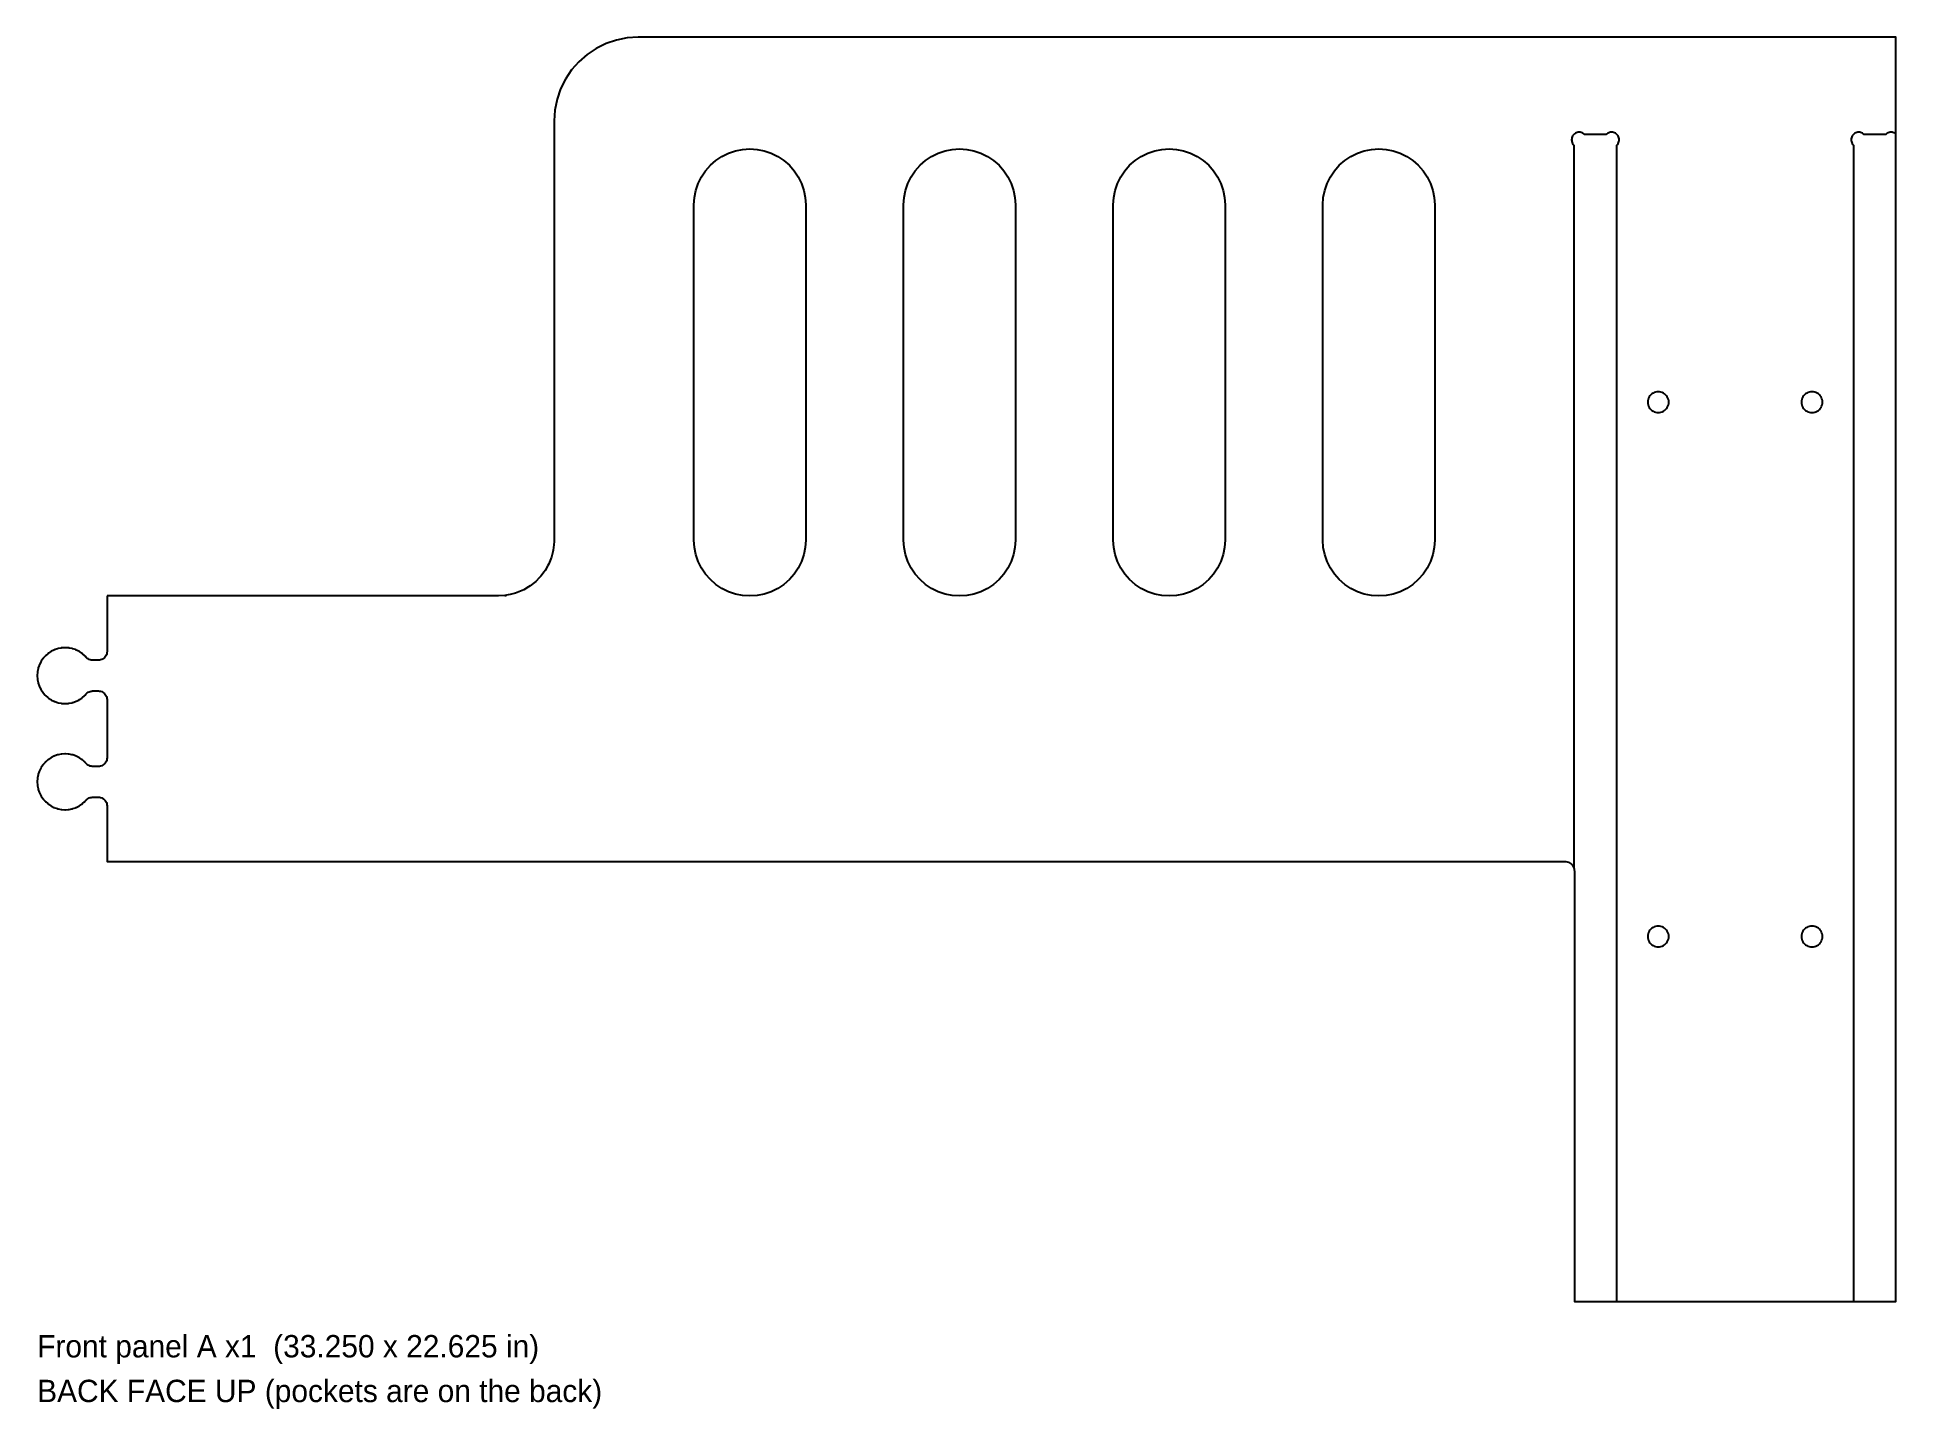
# Model space of a CAD drawing. Header units: inches. Extents: x 0 to 33.2, y -1.9 to 22.6.
import ezdxf

# ---------------------------------------------------------------- set-up
doc = ezdxf.new("R2010")
doc.units = ezdxf.units.IN
doc.header["$MEASUREMENT"] = 0
for name, color, linetype in [('CUT_INSIDE', 5, 'Continuous'), ('CUT_OUTSIDE', 1, 'Continuous'), ('LABEL', 3, 'Continuous'), ('POCKET_0.375', 4, 'Continuous'), ('POCKET_0.500', 4, 'Continuous')]:
    doc.layers.add(name, color=color, linetype=linetype)

msp = doc.modelspace()

# ---------------------------------------------------------------- linework, layer by layer
at = {"layer": 'CUT_INSIDE'}
for points in [[(13.716, 13.366), (13.674, 13.242), (13.616, 13.125), (13.543, 13.016), (13.457, 12.918), (13.358, 12.832), (13.25, 12.759), (13.132, 12.701), (13.008, 12.659), (12.88, 12.634), (12.75, 12.625), (12.619, 12.634), (12.491, 12.659), (12.367, 12.701), (12.25, 12.759), (12.141, 12.832), (12.043, 12.918), (11.956, 13.016), (11.884, 13.125), (11.826, 13.242), (11.784, 13.366), (11.758, 13.494), (11.75, 13.625), (11.75, 19.625), (11.758, 19.756), (11.784, 19.884), (11.826, 20.008), (11.884, 20.125), (11.956, 20.234), (12.043, 20.332), (12.141, 20.418), (12.25, 20.491), (12.367, 20.549), (12.491, 20.591), (12.619, 20.616), (12.75, 20.625), (12.88, 20.616), (13.008, 20.591), (13.132, 20.549), (13.25, 20.491), (13.358, 20.418), (13.457, 20.332), (13.543, 20.234), (13.616, 20.125), (13.674, 20.008), (13.716, 19.884), (13.741, 19.756), (13.75, 19.625), (13.75, 13.625), (13.741, 13.494)], [(17.466, 13.366), (17.424, 13.242), (17.366, 13.125), (17.293, 13.016), (17.207, 12.918), (17.108, 12.832), (17, 12.759), (16.882, 12.701), (16.758, 12.659), (16.63, 12.634), (16.5, 12.625), (16.369, 12.634), (16.241, 12.659), (16.117, 12.701), (16, 12.759), (15.891, 12.832), (15.793, 12.918), (15.706, 13.016), (15.634, 13.125), (15.576, 13.242), (15.534, 13.366), (15.508, 13.494), (15.5, 13.625), (15.5, 19.625), (15.508, 19.756), (15.534, 19.884), (15.576, 20.008), (15.634, 20.125), (15.706, 20.234), (15.793, 20.332), (15.891, 20.418), (16, 20.491), (16.117, 20.549), (16.241, 20.591), (16.369, 20.616), (16.5, 20.625), (16.63, 20.616), (16.758, 20.591), (16.882, 20.549), (17, 20.491), (17.108, 20.418), (17.207, 20.332), (17.293, 20.234), (17.366, 20.125), (17.424, 20.008), (17.466, 19.884), (17.491, 19.756), (17.5, 19.625), (17.5, 13.625), (17.491, 13.494)], [(21.216, 13.366), (21.174, 13.242), (21.116, 13.125), (21.043, 13.016), (20.957, 12.918), (20.858, 12.832), (20.75, 12.759), (20.632, 12.701), (20.508, 12.659), (20.38, 12.634), (20.25, 12.625), (20.119, 12.634), (19.991, 12.659), (19.867, 12.701), (19.75, 12.759), (19.641, 12.832), (19.543, 12.918), (19.456, 13.016), (19.384, 13.125), (19.326, 13.242), (19.284, 13.366), (19.258, 13.494), (19.25, 13.625), (19.25, 19.625), (19.258, 19.756), (19.284, 19.884), (19.326, 20.008), (19.384, 20.125), (19.456, 20.234), (19.543, 20.332), (19.641, 20.418), (19.75, 20.491), (19.867, 20.549), (19.991, 20.591), (20.119, 20.616), (20.25, 20.625), (20.38, 20.616), (20.508, 20.591), (20.632, 20.549), (20.75, 20.491), (20.858, 20.418), (20.957, 20.332), (21.043, 20.234), (21.116, 20.125), (21.174, 20.008), (21.216, 19.884), (21.241, 19.756), (21.25, 19.625), (21.25, 13.625), (21.241, 13.494)], [(24.966, 13.366), (24.924, 13.242), (24.866, 13.125), (24.793, 13.016), (24.707, 12.918), (24.608, 12.832), (24.5, 12.759), (24.382, 12.701), (24.258, 12.659), (24.13, 12.634), (24, 12.625), (23.869, 12.634), (23.741, 12.659), (23.617, 12.701), (23.5, 12.759), (23.391, 12.832), (23.293, 12.918), (23.206, 13.016), (23.134, 13.125), (23.076, 13.242), (23.034, 13.366), (23.008, 13.494), (23, 13.625), (23, 19.625), (23.008, 19.756), (23.034, 19.884), (23.076, 20.008), (23.134, 20.125), (23.206, 20.234), (23.293, 20.332), (23.391, 20.418), (23.5, 20.491), (23.617, 20.549), (23.741, 20.591), (23.869, 20.616), (24, 20.625), (24.13, 20.616), (24.258, 20.591), (24.382, 20.549), (24.5, 20.491), (24.608, 20.418), (24.707, 20.332), (24.793, 20.234), (24.866, 20.125), (24.924, 20.008), (24.966, 19.884), (24.991, 19.756), (25, 19.625), (25, 13.625), (24.991, 13.494)]]:
    msp.add_lwpolyline(points, close=True, dxfattribs=at)
at = {"layer": 'CUT_OUTSIDE'}
msp.add_lwpolyline([(1.25, 12.625), (1.25, 12.62), (1.25, 11.63), (1.248, 11.61), (1.244, 11.59), (1.238, 11.571), (1.229, 11.552), (1.218, 11.536), (1.204, 11.52), (1.189, 11.507), (1.172, 11.496), (1.154, 11.487), (1.135, 11.48), (1.115, 11.476), (1.095, 11.475), (0.998, 11.475), (0.989, 11.475), (0.983, 11.476), (0.965, 11.478), (0.946, 11.482), (0.929, 11.489), (0.912, 11.498), (0.896, 11.509), (0.882, 11.521), (0.88, 11.524), (0.873, 11.531), (0.858, 11.548), (0.857, 11.549), (0.856, 11.55), (0.855, 11.552), (0.851, 11.555), (0.85, 11.557), (0.849, 11.557), (0.847, 11.559), (0.81, 11.591), (0.808, 11.593), (0.808, 11.594), (0.806, 11.595), (0.802, 11.598), (0.8, 11.599), (0.799, 11.6), (0.797, 11.601), (0.756, 11.629), (0.754, 11.63), (0.754, 11.63), (0.751, 11.632), (0.748, 11.634), (0.745, 11.635), (0.745, 11.635), (0.743, 11.637), (0.698, 11.658), (0.696, 11.659), (0.695, 11.66), (0.693, 11.661), (0.689, 11.662), (0.687, 11.663), (0.686, 11.664), (0.683, 11.665), (0.637, 11.68), (0.634, 11.681), (0.634, 11.681), (0.631, 11.682), (0.627, 11.683), (0.624, 11.684), (0.624, 11.684), (0.621, 11.685), (0.573, 11.694), (0.57, 11.695), (0.57, 11.695), (0.567, 11.695), (0.563, 11.696), (0.56, 11.696), (0.559, 11.696), (0.557, 11.696), (0.508, 11.699), (0.505, 11.7), (0.504, 11.7), (0.502, 11.7), (0.498, 11.7), (0.495, 11.7), (0.494, 11.7), (0.492, 11.699), (0.442, 11.696), (0.44, 11.696), (0.439, 11.696), (0.437, 11.696), (0.432, 11.695), (0.43, 11.695), (0.429, 11.695), (0.427, 11.694), (0.378, 11.685), (0.376, 11.684), (0.375, 11.684), (0.372, 11.683), (0.368, 11.682), (0.366, 11.681), (0.365, 11.681), (0.363, 11.68), (0.316, 11.665), (0.313, 11.664), (0.313, 11.663), (0.31, 11.662), (0.306, 11.661), (0.304, 11.66), (0.303, 11.659), (0.301, 11.658), (0.257, 11.637), (0.255, 11.635), (0.254, 11.635), (0.252, 11.634), (0.248, 11.632), (0.246, 11.63), (0.245, 11.63), (0.243, 11.629), (0.202, 11.601), (0.2, 11.6), (0.199, 11.599), (0.197, 11.598), (0.194, 11.595), (0.192, 11.594), (0.191, 11.593), (0.189, 11.591), (0.152, 11.559), (0.15, 11.557), (0.15, 11.557), (0.148, 11.555), (0.145, 11.552), (0.143, 11.55), (0.143, 11.549), (0.141, 11.548), (0.108, 11.51), (0.107, 11.508), (0.106, 11.508), (0.105, 11.506), (0.102, 11.502), (0.1, 11.5), (0.1, 11.5), (0.099, 11.498), (0.071, 11.457), (0.07, 11.455), (0.069, 11.454), (0.068, 11.452), (0.066, 11.448), (0.065, 11.446), (0.064, 11.445), (0.063, 11.443), (0.041, 11.398), (0.04, 11.396), (0.04, 11.396), (0.039, 11.393), (0.037, 11.389), (0.036, 11.387), (0.036, 11.386), (0.035, 11.384), (0.019, 11.337), (0.018, 11.335), (0.018, 11.334), (0.018, 11.331), (0.016, 11.327), (0.016, 11.325), (0.016, 11.324), (0.015, 11.322), (0.006, 11.273), (0.005, 11.271), (0.005, 11.27), (0.005, 11.267), (0.004, 11.263), (0.004, 11.261), (0.004, 11.26), (0.003, 11.257), (0, 11.208), (0, 11.205), (0, 11.205), (0, 11.202), (0, 11.198), (0, 11.195), (0, 11.195), (0, 11.192), (0.003, 11.143), (0.004, 11.14), (0.004, 11.139), (0.004, 11.137), (0.005, 11.133), (0.005, 11.13), (0.005, 11.129), (0.006, 11.127), (0.015, 11.078), (0.016, 11.076), (0.016, 11.075), (0.016, 11.073), (0.018, 11.069), (0.018, 11.066), (0.018, 11.065), (0.019, 11.063), (0.035, 11.016), (0.036, 11.014), (0.036, 11.013), (0.037, 11.011), (0.039, 11.007), (0.04, 11.004), (0.04, 11.004), (0.041, 11.002), (0.063, 10.957), (0.064, 10.955), (0.065, 10.954), (0.066, 10.952), (0.068, 10.948), (0.069, 10.946), (0.07, 10.945), (0.071, 10.943), (0.099, 10.902), (0.1, 10.9), (0.1, 10.9), (0.102, 10.898), (0.105, 10.894), (0.106, 10.892), (0.107, 10.892), (0.108, 10.89), (0.141, 10.852), (0.143, 10.851), (0.143, 10.85), (0.145, 10.848), (0.148, 10.845), (0.15, 10.843), (0.15, 10.843), (0.152, 10.841), (0.189, 10.809), (0.191, 10.807), (0.192, 10.806), (0.194, 10.805), (0.197, 10.802), (0.199, 10.801), (0.2, 10.8), (0.202, 10.799), (0.243, 10.771), (0.245, 10.77), (0.246, 10.77), (0.248, 10.768), (0.252, 10.766), (0.254, 10.765), (0.255, 10.765), (0.257, 10.763), (0.301, 10.742), (0.303, 10.741), (0.304, 10.74), (0.306, 10.739), (0.31, 10.738), (0.313, 10.737), (0.313, 10.736), (0.316, 10.735), (0.363, 10.72), (0.365, 10.719), (0.366, 10.719), (0.368, 10.718), (0.372, 10.717), (0.375, 10.716), (0.376, 10.716), (0.378, 10.715), (0.427, 10.706), (0.429, 10.705), (0.43, 10.705), (0.432, 10.705), (0.437, 10.704), (0.439, 10.704), (0.44, 10.704), (0.442, 10.704), (0.492, 10.701), (0.494, 10.7), (0.495, 10.7), (0.498, 10.7), (0.502, 10.7), (0.504, 10.7), (0.505, 10.7), (0.508, 10.701), (0.557, 10.704), (0.559, 10.704), (0.56, 10.704), (0.563, 10.704), (0.567, 10.705), (0.57, 10.705), (0.57, 10.705), (0.573, 10.706), (0.621, 10.715), (0.624, 10.716), (0.624, 10.716), (0.627, 10.717), (0.631, 10.718), (0.634, 10.719), (0.634, 10.719), (0.637, 10.72), (0.683, 10.735), (0.686, 10.736), (0.687, 10.737), (0.689, 10.738), (0.693, 10.739), (0.695, 10.74), (0.696, 10.741), (0.698, 10.742), (0.743, 10.763), (0.745, 10.765), (0.745, 10.765), (0.748, 10.766), (0.751, 10.768), (0.754, 10.77), (0.754, 10.77), (0.756, 10.771), (0.797, 10.799), (0.799, 10.8), (0.8, 10.801), (0.802, 10.802), (0.806, 10.805), (0.808, 10.806), (0.808, 10.807), (0.81, 10.809), (0.847, 10.841), (0.849, 10.843), (0.85, 10.843), (0.851, 10.845), (0.855, 10.848), (0.856, 10.85), (0.857, 10.851), (0.858, 10.852), (0.872, 10.868), (0.878, 10.875), (0.882, 10.879), (0.896, 10.891), (0.912, 10.902), (0.928, 10.911), (0.946, 10.918), (0.964, 10.922), (0.983, 10.924), (0.987, 10.925), (0.996, 10.925), (1.095, 10.925), (1.115, 10.924), (1.135, 10.92), (1.154, 10.913), (1.172, 10.904), (1.189, 10.893), (1.204, 10.88), (1.218, 10.864), (1.229, 10.847), (1.238, 10.829), (1.244, 10.81), (1.248, 10.79), (1.25, 10.77), (1.25, 9.73), (1.248, 9.71), (1.244, 9.69), (1.238, 9.671), (1.229, 9.652), (1.218, 9.636), (1.204, 9.62), (1.189, 9.607), (1.172, 9.596), (1.154, 9.587), (1.135, 9.58), (1.115, 9.576), (1.095, 9.575), (0.997, 9.575), (0.988, 9.575), (0.983, 9.576), (0.964, 9.578), (0.946, 9.582), (0.928, 9.589), (0.912, 9.598), (0.896, 9.609), (0.882, 9.621), (0.88, 9.624), (0.873, 9.631), (0.858, 9.648), (0.857, 9.649), (0.856, 9.65), (0.855, 9.652), (0.851, 9.655), (0.85, 9.657), (0.849, 9.657), (0.847, 9.659), (0.81, 9.691), (0.808, 9.693), (0.808, 9.694), (0.806, 9.695), (0.802, 9.698), (0.8, 9.699), (0.799, 9.7), (0.797, 9.701), (0.756, 9.729), (0.754, 9.73), (0.754, 9.73), (0.751, 9.732), (0.748, 9.734), (0.745, 9.735), (0.745, 9.735), (0.743, 9.737), (0.698, 9.758), (0.696, 9.759), (0.695, 9.76), (0.693, 9.761), (0.689, 9.762), (0.687, 9.763), (0.686, 9.764), (0.683, 9.765), (0.637, 9.78), (0.634, 9.781), (0.634, 9.781), (0.631, 9.782), (0.627, 9.783), (0.624, 9.784), (0.624, 9.784), (0.621, 9.785), (0.573, 9.794), (0.57, 9.795), (0.57, 9.795), (0.567, 9.795), (0.563, 9.796), (0.56, 9.796), (0.559, 9.796), (0.557, 9.796), (0.508, 9.799), (0.505, 9.8), (0.504, 9.8), (0.502, 9.8), (0.498, 9.8), (0.495, 9.8), (0.494, 9.8), (0.492, 9.799), (0.442, 9.796), (0.44, 9.796), (0.439, 9.796), (0.437, 9.796), (0.432, 9.795), (0.43, 9.795), (0.429, 9.795), (0.427, 9.794), (0.378, 9.785), (0.376, 9.784), (0.375, 9.784), (0.372, 9.783), (0.368, 9.782), (0.366, 9.781), (0.365, 9.781), (0.363, 9.78), (0.316, 9.765), (0.313, 9.764), (0.313, 9.763), (0.31, 9.762), (0.306, 9.761), (0.304, 9.76), (0.303, 9.759), (0.301, 9.758), (0.257, 9.737), (0.255, 9.735), (0.254, 9.735), (0.252, 9.734), (0.248, 9.732), (0.246, 9.73), (0.245, 9.73), (0.243, 9.729), (0.202, 9.701), (0.2, 9.7), (0.199, 9.699), (0.197, 9.698), (0.194, 9.695), (0.192, 9.694), (0.191, 9.693), (0.189, 9.691), (0.152, 9.659), (0.15, 9.657), (0.15, 9.657), (0.148, 9.655), (0.145, 9.652), (0.143, 9.65), (0.143, 9.649), (0.141, 9.648), (0.108, 9.61), (0.107, 9.608), (0.106, 9.608), (0.105, 9.606), (0.102, 9.602), (0.1, 9.6), (0.1, 9.6), (0.099, 9.598), (0.071, 9.557), (0.07, 9.555), (0.069, 9.554), (0.068, 9.552), (0.066, 9.548), (0.065, 9.546), (0.064, 9.545), (0.063, 9.543), (0.041, 9.498), (0.04, 9.496), (0.04, 9.496), (0.039, 9.493), (0.037, 9.489), (0.036, 9.487), (0.036, 9.486), (0.035, 9.484), (0.019, 9.437), (0.018, 9.435), (0.018, 9.434), (0.018, 9.431), (0.016, 9.427), (0.016, 9.425), (0.016, 9.424), (0.015, 9.422), (0.006, 9.373), (0.005, 9.371), (0.005, 9.37), (0.005, 9.367), (0.004, 9.363), (0.004, 9.361), (0.004, 9.36), (0.003, 9.357), (0, 9.308), (0, 9.305), (0, 9.305), (0, 9.302), (0, 9.298), (0, 9.295), (0, 9.295), (0, 9.292), (0.003, 9.243), (0.004, 9.24), (0.004, 9.239), (0.004, 9.237), (0.005, 9.233), (0.005, 9.23), (0.005, 9.229), (0.006, 9.227), (0.015, 9.178), (0.016, 9.176), (0.016, 9.175), (0.016, 9.173), (0.018, 9.169), (0.018, 9.166), (0.018, 9.165), (0.019, 9.163), (0.035, 9.116), (0.036, 9.114), (0.036, 9.113), (0.037, 9.111), (0.039, 9.107), (0.04, 9.104), (0.04, 9.104), (0.041, 9.102), (0.063, 9.057), (0.064, 9.055), (0.065, 9.054), (0.066, 9.052), (0.068, 9.048), (0.069, 9.046), (0.07, 9.045), (0.071, 9.043), (0.099, 9.002), (0.1, 9), (0.1, 9), (0.102, 8.998), (0.105, 8.994), (0.106, 8.992), (0.107, 8.992), (0.108, 8.99), (0.141, 8.952), (0.143, 8.951), (0.143, 8.95), (0.145, 8.948), (0.148, 8.945), (0.15, 8.943), (0.15, 8.943), (0.152, 8.941), (0.189, 8.909), (0.191, 8.907), (0.192, 8.906), (0.194, 8.905), (0.197, 8.902), (0.199, 8.901), (0.2, 8.9), (0.202, 8.899), (0.243, 8.871), (0.245, 8.87), (0.246, 8.87), (0.248, 8.868), (0.252, 8.866), (0.254, 8.865), (0.255, 8.865), (0.257, 8.863), (0.301, 8.842), (0.303, 8.841), (0.304, 8.84), (0.306, 8.839), (0.31, 8.838), (0.313, 8.837), (0.313, 8.836), (0.316, 8.835), (0.363, 8.82), (0.365, 8.819), (0.366, 8.819), (0.368, 8.818), (0.372, 8.817), (0.375, 8.816), (0.376, 8.816), (0.378, 8.815), (0.427, 8.806), (0.429, 8.805), (0.43, 8.805), (0.432, 8.805), (0.437, 8.804), (0.439, 8.804), (0.44, 8.804), (0.442, 8.804), (0.492, 8.801), (0.494, 8.8), (0.495, 8.8), (0.498, 8.8), (0.502, 8.8), (0.504, 8.8), (0.505, 8.8), (0.508, 8.801), (0.557, 8.804), (0.559, 8.804), (0.56, 8.804), (0.563, 8.804), (0.567, 8.805), (0.57, 8.805), (0.57, 8.805), (0.573, 8.806), (0.621, 8.815), (0.624, 8.816), (0.624, 8.816), (0.627, 8.817), (0.631, 8.818), (0.634, 8.819), (0.634, 8.819), (0.637, 8.82), (0.683, 8.835), (0.686, 8.836), (0.687, 8.837), (0.689, 8.838), (0.693, 8.839), (0.695, 8.84), (0.696, 8.841), (0.698, 8.842), (0.743, 8.863), (0.745, 8.865), (0.745, 8.865), (0.748, 8.866), (0.751, 8.868), (0.754, 8.87), (0.754, 8.87), (0.756, 8.871), (0.797, 8.899), (0.799, 8.9), (0.8, 8.901), (0.802, 8.902), (0.806, 8.905), (0.808, 8.906), (0.808, 8.907), (0.81, 8.909), (0.847, 8.941), (0.849, 8.943), (0.85, 8.943), (0.851, 8.945), (0.855, 8.948), (0.856, 8.95), (0.857, 8.951), (0.858, 8.952), (0.872, 8.968), (0.878, 8.975), (0.882, 8.979), (0.896, 8.991), (0.912, 9.002), (0.928, 9.011), (0.946, 9.018), (0.964, 9.022), (0.983, 9.024), (0.987, 9.025), (0.996, 9.025), (1.095, 9.025), (1.115, 9.024), (1.135, 9.02), (1.154, 9.013), (1.172, 9.004), (1.189, 8.993), (1.204, 8.98), (1.218, 8.964), (1.229, 8.947), (1.238, 8.929), (1.244, 8.91), (1.248, 8.89), (1.25, 8.87), (1.25, 7.88), (1.25, 7.875), (1.255, 7.875), (2.25, 7.875), (27.325, 7.875), (27.348, 7.874), (27.37, 7.869), (27.392, 7.862), (27.412, 7.852), (27.431, 7.839), (27.448, 7.824), (27.464, 7.807), (27.476, 7.788), (27.486, 7.767), (27.494, 7.745), (27.498, 7.723), (27.5, 7.7), (27.5, 0), (33.25, 0), (33.25, 22.625), (13.25, 22.625), (10.75, 22.625), (10.554, 22.612), (10.361, 22.574), (10.176, 22.511), (10, 22.424), (9.837, 22.315), (9.689, 22.186), (9.56, 22.038), (9.451, 21.875), (9.364, 21.699), (9.301, 21.513), (9.263, 21.321), (9.25, 21.125), (9.25, 13.65), (9.248, 13.601), (9.244, 13.543), (9.232, 13.446), (9.225, 13.414), (9.2, 13.32), (9.189, 13.289), (9.152, 13.198), (9.137, 13.169), (9.088, 13.084), (9.07, 13.057), (9.011, 12.979), (8.989, 12.955), (8.92, 12.886), (8.895, 12.864), (8.818, 12.804), (8.79, 12.786), (8.706, 12.737), (8.676, 12.723), (8.586, 12.685), (8.555, 12.675), (8.46, 12.649), (8.428, 12.643), (8.367, 12.635), (8.387, 12.635), (8.38, 12.634), (8.25, 12.625), (2.25, 12.625), (1.255, 12.625)], close=True, dxfattribs=at)
at = {"layer": 'POCKET_0.375'}
for points in [[(28.26, 20.694), (28.271, 20.707), (28.281, 20.722), (28.289, 20.738), (28.295, 20.755), (28.298, 20.772), (28.299, 20.79), (28.298, 20.807), (28.295, 20.824), (28.289, 20.841), (28.281, 20.857), (28.271, 20.872), (28.26, 20.885), (28.246, 20.897), (28.232, 20.906), (28.216, 20.914), (28.199, 20.92), (28.182, 20.923), (28.164, 20.925), (28.147, 20.923), (28.129, 20.92), (28.113, 20.914), (28.097, 20.906), (28.082, 20.897), (28.069, 20.885), (27.681, 20.885), (27.667, 20.897), (27.653, 20.906), (27.637, 20.914), (27.62, 20.92), (27.603, 20.923), (27.585, 20.925), (27.568, 20.923), (27.55, 20.92), (27.533, 20.914), (27.518, 20.906), (27.503, 20.897), (27.49, 20.885), (27.478, 20.872), (27.468, 20.857), (27.46, 20.841), (27.455, 20.824), (27.451, 20.807), (27.45, 20.79), (27.451, 20.772), (27.455, 20.755), (27.46, 20.738), (27.468, 20.722), (27.478, 20.707), (27.49, 20.694), (27.49, 7.757), (27.494, 7.745), (27.498, 7.723), (27.5, 7.7), (27.5, 0), (28.26, 0)], [(33.246, 20.897), (33.232, 20.906), (33.216, 20.914), (33.199, 20.92), (33.182, 20.923), (33.164, 20.925), (33.147, 20.923), (33.129, 20.92), (33.113, 20.914), (33.097, 20.906), (33.082, 20.897), (33.069, 20.885), (32.681, 20.885), (32.667, 20.897), (32.653, 20.906), (32.637, 20.914), (32.62, 20.92), (32.603, 20.923), (32.585, 20.925), (32.568, 20.923), (32.55, 20.92), (32.533, 20.914), (32.518, 20.906), (32.503, 20.897), (32.49, 20.885), (32.478, 20.872), (32.468, 20.857), (32.46, 20.841), (32.455, 20.824), (32.451, 20.807), (32.45, 20.79), (32.451, 20.772), (32.455, 20.755), (32.46, 20.738), (32.468, 20.722), (32.478, 20.707), (32.49, 20.694), (32.49, 0), (33.25, 0), (33.25, 20.894)]]:
    msp.add_lwpolyline(points, close=True, dxfattribs=at)
at = {"layer": 'POCKET_0.500'}
for points in [[(28.812, 16.094), (28.814, 16.069), (28.819, 16.045), (28.826, 16.022), (28.837, 16), (28.851, 15.98), (28.867, 15.961), (28.886, 15.945), (28.906, 15.931), (28.928, 15.921), (28.951, 15.913), (28.975, 15.908), (29, 15.906), (29.024, 15.908), (29.048, 15.913), (29.071, 15.921), (29.093, 15.931), (29.114, 15.945), (29.132, 15.961), (29.148, 15.98), (29.162, 16), (29.173, 16.022), (29.181, 16.045), (29.186, 16.069), (29.187, 16.094), (29.186, 16.118), (29.181, 16.142), (29.173, 16.166), (29.162, 16.188), (29.148, 16.208), (29.132, 16.226), (29.114, 16.243), (29.093, 16.256), (29.071, 16.267), (29.048, 16.275), (29.024, 16.28), (29, 16.281), (28.975, 16.28), (28.951, 16.275), (28.928, 16.267), (28.906, 16.256), (28.886, 16.243), (28.867, 16.226), (28.851, 16.208), (28.837, 16.188), (28.826, 16.166), (28.819, 16.142), (28.814, 16.118)], [(31.562, 16.094), (31.564, 16.069), (31.569, 16.045), (31.576, 16.022), (31.587, 16), (31.601, 15.98), (31.617, 15.961), (31.636, 15.945), (31.656, 15.931), (31.678, 15.921), (31.701, 15.913), (31.725, 15.908), (31.75, 15.906), (31.774, 15.908), (31.798, 15.913), (31.821, 15.921), (31.843, 15.931), (31.864, 15.945), (31.882, 15.961), (31.898, 15.98), (31.912, 16), (31.923, 16.022), (31.931, 16.045), (31.936, 16.069), (31.937, 16.094), (31.936, 16.118), (31.931, 16.142), (31.923, 16.166), (31.912, 16.188), (31.898, 16.208), (31.882, 16.226), (31.864, 16.243), (31.843, 16.256), (31.821, 16.267), (31.798, 16.275), (31.774, 16.28), (31.75, 16.281), (31.725, 16.28), (31.701, 16.275), (31.678, 16.267), (31.656, 16.256), (31.636, 16.243), (31.617, 16.226), (31.601, 16.208), (31.587, 16.188), (31.576, 16.166), (31.569, 16.142), (31.564, 16.118)], [(28.812, 6.531), (28.814, 6.507), (28.819, 6.483), (28.826, 6.459), (28.837, 6.438), (28.851, 6.417), (28.867, 6.399), (28.886, 6.382), (28.906, 6.369), (28.928, 6.358), (28.951, 6.35), (28.975, 6.345), (29, 6.344), (29.024, 6.345), (29.048, 6.35), (29.071, 6.358), (29.093, 6.369), (29.114, 6.382), (29.132, 6.399), (29.148, 6.417), (29.162, 6.438), (29.173, 6.459), (29.181, 6.483), (29.186, 6.507), (29.187, 6.531), (29.186, 6.556), (29.181, 6.58), (29.173, 6.603), (29.162, 6.625), (29.148, 6.645), (29.132, 6.664), (29.114, 6.68), (29.093, 6.694), (29.071, 6.704), (29.048, 6.712), (29.024, 6.717), (29, 6.719), (28.975, 6.717), (28.951, 6.712), (28.928, 6.704), (28.906, 6.694), (28.886, 6.68), (28.867, 6.664), (28.851, 6.645), (28.837, 6.625), (28.826, 6.603), (28.819, 6.58), (28.814, 6.556)], [(31.562, 6.531), (31.564, 6.507), (31.569, 6.483), (31.576, 6.459), (31.587, 6.438), (31.601, 6.417), (31.617, 6.399), (31.636, 6.382), (31.656, 6.369), (31.678, 6.358), (31.701, 6.35), (31.725, 6.345), (31.75, 6.344), (31.774, 6.345), (31.798, 6.35), (31.821, 6.358), (31.843, 6.369), (31.864, 6.382), (31.882, 6.399), (31.898, 6.417), (31.912, 6.438), (31.923, 6.459), (31.931, 6.483), (31.936, 6.507), (31.937, 6.531), (31.936, 6.556), (31.931, 6.58), (31.923, 6.603), (31.912, 6.625), (31.898, 6.645), (31.882, 6.664), (31.864, 6.68), (31.843, 6.694), (31.821, 6.704), (31.798, 6.712), (31.774, 6.717), (31.75, 6.719), (31.725, 6.717), (31.701, 6.712), (31.678, 6.704), (31.656, 6.694), (31.636, 6.68), (31.617, 6.664), (31.601, 6.645), (31.587, 6.625), (31.576, 6.603), (31.569, 6.58), (31.564, 6.556)]]:
    msp.add_lwpolyline(points, close=True, dxfattribs=at)

# ---------------------------------------------------------------- texts
at = {"layer": 'LABEL'}
for s, p in [('Front panel A x1  (33.250 x 22.625 in)', (0, -1)), ('BACK FACE UP (pockets are on the back)', (0, -1.8))]:
    msp.add_text(s, height=0.4, dxfattribs=at).set_placement(p)

doc.saveas('drawing.dxf')
